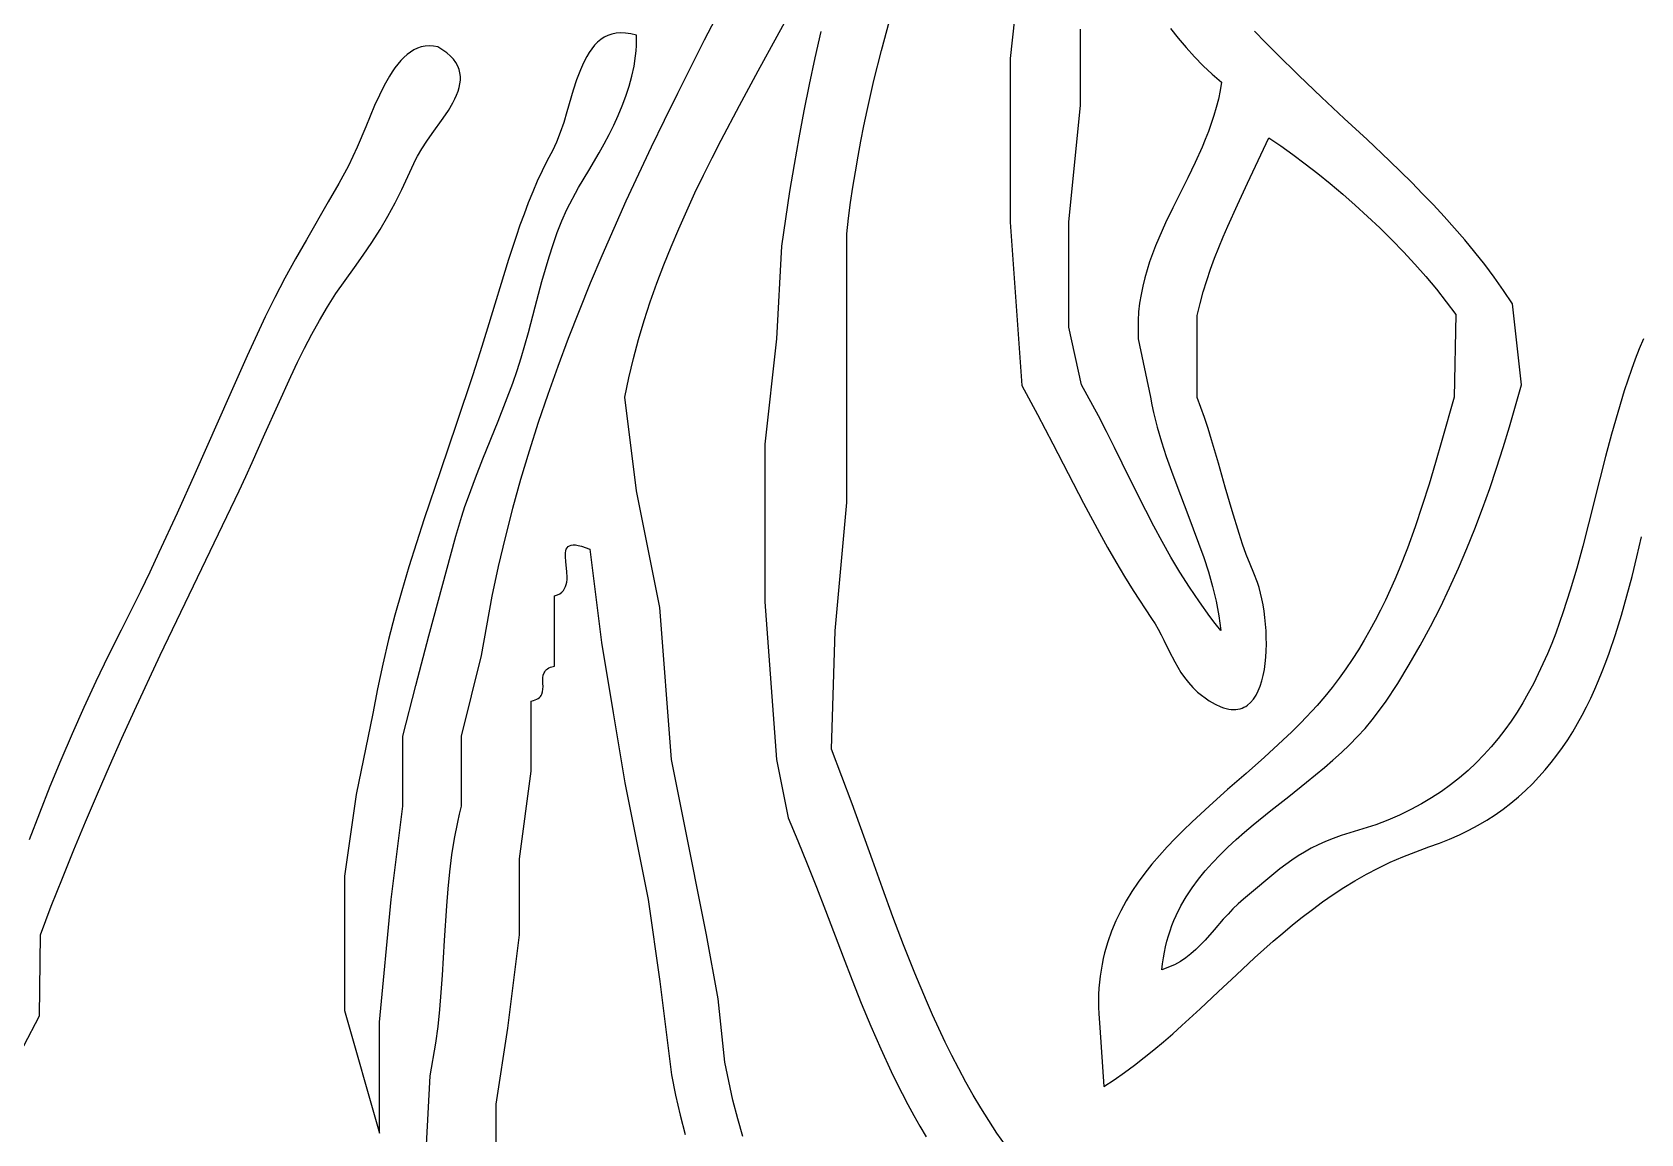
# Model space of a CAD drawing. Extents: x -38.8 to 24, y -17.1 to 3.4.
# Drawn here: x -36.294 to -34.917, y -0.209 to 0.734 of the extents above; entities that cross this region are included whole.
import ezdxf

# ---------------------------------------------------------------- set-up
doc = ezdxf.new("R2010")
doc.units = 0

msp = doc.modelspace()

# ---------------------------------------------------------------- linework, layer by layer
at = {"color": 7, "linetype": 'CONTINUOUS'}
for p, q in [((-35.445922, 0.810939), (-35.456435, 0.711447)), ((-35.694868, 0.772466), (-35.718357, 0.727041)), ((-35.655888, 0.730569), (-35.639691, 0.760177)), ((-35.800831, 0.731162), (-35.804006, 0.729592)), ((-35.797424, 0.732337), (-35.800831, 0.731162)), ((-35.793772, 0.733093), (-35.797424, 0.732337)), ((-35.789861, 0.733406), (-35.793772, 0.733093)), ((-35.785677, 0.733252), (-35.789861, 0.733406)), ((-35.781206, 0.732607), (-35.785677, 0.733252)), ((-35.776435, 0.731447), (-35.781206, 0.732607)), ((-35.776457, 0.722509), (-35.776435, 0.731447)), ((-35.776435, 0.731447), (-35.776435, 0.731447)), ((-35.672125, 0.700979), (-35.655888, 0.730569)), ((-35.618633, 0.734567), (-35.62377, 0.711998)), ((-35.566728, 0.718208), (-35.559936, 0.743562)), ((-35.396435, 0.671447), (-35.396435, 0.736447)), ((-35.319142, 0.737147), (-35.312571, 0.728877)), ((-35.237942, 0.725199), (-35.247292, 0.734953)), ((-35.969805, 0.71701), (-35.972665, 0.71488)), ((-35.966837, 0.718809), (-35.969805, 0.71701)), ((-35.963754, 0.720254), (-35.966837, 0.718809)), ((-35.960551, 0.721326), (-35.963754, 0.720254)), ((-35.957224, 0.722003), (-35.960551, 0.721326)), ((-35.953766, 0.722262), (-35.957224, 0.722003)), ((-35.950171, 0.722084), (-35.953766, 0.722262)), ((-35.946435, 0.721447), (-35.950171, 0.722084)), ((-35.938605, 0.716253), (-35.946435, 0.721447)), ((-35.946435, 0.721447), (-35.946435, 0.721447)), ((-35.935527, 0.713546), (-35.938605, 0.716253)), ((-35.816891, 0.716665), (-35.818966, 0.713232)), ((-35.814667, 0.719847), (-35.816891, 0.716665)), ((-35.81228, 0.722755), (-35.814667, 0.719847)), ((-35.809717, 0.725365), (-35.81228, 0.722755)), ((-35.806963, 0.727652), (-35.809717, 0.725365)), ((-35.804006, 0.729592), (-35.806963, 0.727652)), ((-35.777137, 0.713654), (-35.776718, 0.718071)), ((-35.776718, 0.718071), (-35.776457, 0.722509)), ((-35.718357, 0.727041), (-35.72994, 0.704251)), ((-35.573076, 0.692629), (-35.566728, 0.718208)), ((-35.312571, 0.728877), (-35.305797, 0.720758)), ((-35.305797, 0.720758), (-35.298762, 0.712866)), ((-35.228489, 0.715607), (-35.237942, 0.725199)), ((-35.983127, 0.70347), (-35.985525, 0.700002)), ((-35.980647, 0.706713), (-35.983127, 0.70347)), ((-35.97808, 0.70971), (-35.980647, 0.706713)), ((-35.975421, 0.71244), (-35.97808, 0.70971)), ((-35.972665, 0.71488), (-35.975421, 0.71244)), ((-35.932972, 0.71077), (-35.935527, 0.713546)), ((-35.930913, 0.707931), (-35.932972, 0.71077)), ((-35.929324, 0.705032), (-35.930913, 0.707931)), ((-35.928179, 0.702077), (-35.929324, 0.705032)), ((-35.822724, 0.705713), (-35.824435, 0.701675)), ((-35.820905, 0.709574), (-35.822724, 0.705713)), ((-35.818966, 0.713232), (-35.820905, 0.709574)), ((-35.780257, 0.696215), (-35.778421, 0.704888)), ((-35.778421, 0.704888), (-35.777137, 0.713654)), ((-35.72994, 0.704251), (-35.741386, 0.681399)), ((-35.62377, 0.711998), (-35.628621, 0.689321)), ((-35.456435, 0.711447), (-35.456435, 0.571447)), ((-35.298762, 0.712866), (-35.291407, 0.705276)), ((-35.291407, 0.705276), (-35.283675, 0.698066)), ((-35.209337, 0.696821), (-35.228489, 0.715607)), ((-35.987848, 0.696329), (-35.992289, 0.688458)), ((-35.985525, 0.700002), (-35.987848, 0.696329)), ((-35.928193, 0.686602), (-35.927513, 0.689777)), ((-35.927452, 0.69907), (-35.928179, 0.702077)), ((-35.927513, 0.689777), (-35.927145, 0.692916)), ((-35.927116, 0.696015), (-35.927452, 0.69907)), ((-35.927145, 0.692916), (-35.927116, 0.696015)), ((-35.827588, 0.69316), (-35.830476, 0.684223)), ((-35.824435, 0.701675), (-35.827588, 0.69316)), ((-35.782592, 0.687641), (-35.780257, 0.696215)), ((-35.688198, 0.671321), (-35.672125, 0.700979)), ((-35.628621, 0.689321), (-35.633193, 0.666533)), ((-35.578931, 0.666827), (-35.573076, 0.692629)), ((-35.283675, 0.698066), (-35.275508, 0.69131)), ((-35.275508, 0.69131), (-35.276755, 0.683957)), ((-35.189964, 0.67842), (-35.209337, 0.696821)), ((-35.996493, 0.680026), (-36.000504, 0.671205)), ((-35.992289, 0.688458), (-35.996493, 0.680026)), ((-35.933515, 0.673621), (-35.931847, 0.6769)), ((-35.931847, 0.6769), (-35.930387, 0.68016)), ((-35.930387, 0.68016), (-35.92916, 0.683395)), ((-35.92916, 0.683395), (-35.928193, 0.686602)), ((-35.830476, 0.684223), (-35.835896, 0.665853)), ((-35.788543, 0.670804), (-35.785371, 0.679169)), ((-35.785371, 0.679169), (-35.782592, 0.687641)), ((-35.741386, 0.681399), (-35.752676, 0.658478)), ((-35.278287, 0.676733), (-35.280082, 0.669629)), ((-35.276755, 0.683957), (-35.278287, 0.676733)), ((-35.170495, 0.660231), (-35.189964, 0.67842)), ((-36.004367, 0.662164), (-36.008124, 0.653073)), ((-36.000504, 0.671205), (-36.004367, 0.662164)), ((-35.941735, 0.660382), (-35.937368, 0.667018)), ((-35.937368, 0.667018), (-35.933515, 0.673621)), ((-35.835896, 0.665853), (-35.838648, 0.656805)), ((-35.79585, 0.654418), (-35.792054, 0.662553)), ((-35.792054, 0.662553), (-35.788543, 0.670804)), ((-35.703904, 0.641511), (-35.688198, 0.671321)), ((-35.633193, 0.666533), (-35.637494, 0.643632)), ((-35.581658, 0.653843), (-35.578931, 0.666827)), ((-35.406435, 0.571447), (-35.396435, 0.671447)), ((-35.282118, 0.662634), (-35.284373, 0.655739)), ((-35.280082, 0.669629), (-35.282118, 0.662634)), ((-36.008124, 0.653073), (-36.015499, 0.635422)), ((-35.951171, 0.647141), (-35.941735, 0.660382)), ((-35.841575, 0.648106), (-35.844787, 0.639947)), ((-35.838648, 0.656805), (-35.841575, 0.648106)), ((-35.799879, 0.646406), (-35.79585, 0.654418)), ((-35.752676, 0.658478), (-35.763787, 0.63548)), ((-35.584243, 0.640805), (-35.581658, 0.653843)), ((-35.286825, 0.648934), (-35.289451, 0.642209)), ((-35.284373, 0.655739), (-35.286825, 0.648934)), ((-35.151056, 0.642079), (-35.170495, 0.660231)), ((-36.015499, 0.635422), (-36.022983, 0.619616)), ((-35.963928, 0.627835), (-35.960142, 0.634154)), ((-35.960142, 0.634154), (-35.95582, 0.6406)), ((-35.95582, 0.6406), (-35.951171, 0.647141)), ((-35.844787, 0.639947), (-35.848394, 0.632523)), ((-35.808422, 0.630766), (-35.804087, 0.63852)), ((-35.804087, 0.63852), (-35.799879, 0.646406)), ((-35.763787, 0.63548), (-35.774698, 0.6124)), ((-35.711555, 0.626522), (-35.703904, 0.641511)), ((-35.637494, 0.643632), (-35.64153, 0.620617)), ((-35.586681, 0.627712), (-35.584243, 0.640805)), ((-35.29223, 0.635555), (-35.298156, 0.622417)), ((-35.289451, 0.642209), (-35.29223, 0.635555)), ((-35.253314, 0.604679), (-35.235009, 0.643589)), ((-35.235009, 0.643589), (-35.224819, 0.636632)), ((-35.224819, 0.636632), (-35.214426, 0.629197)), ((-35.131773, 0.62379), (-35.151056, 0.642079)), ((-35.977202, 0.599385), (-35.966967, 0.621674)), ((-35.966967, 0.621674), (-35.965554, 0.624733)), ((-35.965554, 0.624733), (-35.963928, 0.627835)), ((-35.852869, 0.624055), (-35.857153, 0.615326)), ((-35.848394, 0.632523), (-35.852869, 0.624055)), ((-35.817256, 0.615672), (-35.808422, 0.630766)), ((-35.719038, 0.611464), (-35.711555, 0.626522)), ((-35.64153, 0.620617), (-35.645307, 0.597485)), ((-35.588964, 0.614566), (-35.586681, 0.627712)), ((-35.298156, 0.622417), (-35.304426, 0.609443)), ((-35.214426, 0.629197), (-35.203878, 0.621316)), ((-35.203878, 0.621316), (-35.193224, 0.613018)), ((-35.112774, 0.60519), (-35.131773, 0.62379)), ((-36.022983, 0.619616), (-36.031294, 0.604365)), ((-35.861257, 0.606363), (-35.865193, 0.597192)), ((-35.857153, 0.615326), (-35.861257, 0.606363)), ((-35.825957, 0.601161), (-35.817256, 0.615672)), ((-35.774698, 0.6124), (-35.785389, 0.589229)), ((-35.726327, 0.596325), (-35.719038, 0.611464)), ((-35.591087, 0.601366), (-35.588964, 0.614566)), ((-35.304426, 0.609443), (-35.317287, 0.583671)), ((-35.193224, 0.613018), (-35.182514, 0.604337)), ((-36.031294, 0.604365), (-36.040174, 0.58868)), ((-35.983008, 0.58795), (-35.977202, 0.599385)), ((-35.865193, 0.597192), (-35.868975, 0.587841)), ((-35.835898, 0.582308), (-35.825957, 0.601161)), ((-35.733397, 0.581095), (-35.726327, 0.596325)), ((-35.645307, 0.597485), (-35.652115, 0.550864)), ((-35.593044, 0.588112), (-35.591087, 0.601366)), ((-35.262038, 0.586221), (-35.253314, 0.604679)), ((-35.182514, 0.604337), (-35.171797, 0.595302)), ((-35.171797, 0.595302), (-35.161121, 0.585946)), ((-35.10342, 0.59572), (-35.112774, 0.60519)), ((-35.094183, 0.586106), (-35.10342, 0.59572)), ((-36.040174, 0.58868), (-36.058838, 0.556359)), ((-35.989237, 0.576478), (-35.983008, 0.58795)), ((-35.868975, 0.587841), (-35.872614, 0.578335)), ((-35.840208, 0.572492), (-35.835898, 0.582308)), ((-35.785389, 0.589229), (-35.795839, 0.565961)), ((-35.740223, 0.565763), (-35.733397, 0.581095)), ((-35.594829, 0.574806), (-35.593044, 0.588112)), ((-35.317287, 0.583671), (-35.323523, 0.570716)), ((-35.270311, 0.568013), (-35.262038, 0.586221)), ((-35.161121, 0.585946), (-35.150538, 0.5763)), ((-35.085081, 0.576328), (-35.094183, 0.586106)), ((-36.002865, 0.55389), (-35.995865, 0.565086)), ((-35.995865, 0.565086), (-35.989237, 0.576478)), ((-35.876122, 0.568702), (-35.879512, 0.558969)), ((-35.872614, 0.578335), (-35.876122, 0.568702)), ((-35.844148, 0.56245), (-35.840208, 0.572492)), ((-35.795839, 0.565961), (-35.806026, 0.542587)), ((-35.746778, 0.550318), (-35.740223, 0.565763)), ((-35.596435, 0.561447), (-35.594829, 0.574806)), ((-35.456435, 0.571447), (-35.446435, 0.431447)), ((-35.406435, 0.481447), (-35.406435, 0.571447)), ((-35.323523, 0.570716), (-35.329393, 0.557611)), ((-35.274241, 0.558905), (-35.270311, 0.568013)), ((-35.150538, 0.5763), (-35.140094, 0.566394)), ((-35.140094, 0.566394), (-35.129841, 0.556261)), ((-35.076128, 0.566364), (-35.085081, 0.576328)), ((-35.06734, 0.556192), (-35.076128, 0.566364)), ((-36.058838, 0.556359), (-36.06822, 0.539899)), ((-36.010212, 0.543007), (-36.002865, 0.55389)), ((-35.879512, 0.558969), (-35.885987, 0.539305)), ((-35.851137, 0.54179), (-35.847773, 0.552208)), ((-35.847773, 0.552208), (-35.844148, 0.56245)), ((-35.652115, 0.550864), (-35.656435, 0.471447)), ((-35.596435, 0.446447), (-35.596435, 0.561447)), ((-35.332136, 0.550977), (-35.33472, 0.544276)), ((-35.329393, 0.557611), (-35.332136, 0.550977)), ((-35.278011, 0.549743), (-35.274241, 0.558905)), ((-35.129841, 0.556261), (-35.119827, 0.545931)), ((-35.058734, 0.545789), (-35.06734, 0.556192)), ((-36.06822, 0.539899), (-36.077366, 0.523356)), ((-36.017879, 0.532554), (-36.010212, 0.543007)), ((-35.885987, 0.539305), (-35.903851, 0.480665)), ((-35.854292, 0.531223), (-35.851137, 0.54179)), ((-35.806026, 0.542587), (-35.815929, 0.519102)), ((-35.753037, 0.534751), (-35.746778, 0.550318)), ((-35.337124, 0.537499), (-35.339326, 0.530634)), ((-35.33472, 0.544276), (-35.337124, 0.537499)), ((-35.285014, 0.531099), (-35.281607, 0.540487)), ((-35.281607, 0.540487), (-35.278011, 0.549743)), ((-35.119827, 0.545931), (-35.110101, 0.535437)), ((-35.050324, 0.535136), (-35.058734, 0.545789)), ((-36.077366, 0.523356), (-36.086077, 0.506818)), ((-36.033599, 0.510349), (-36.017879, 0.532554)), ((-35.857294, 0.520531), (-35.854292, 0.531223)), ((-35.758975, 0.51905), (-35.753037, 0.534751)), ((-35.341303, 0.523673), (-35.343034, 0.516606)), ((-35.339326, 0.530634), (-35.341303, 0.523673)), ((-35.288215, 0.52154), (-35.285014, 0.531099)), ((-35.110101, 0.535437), (-35.100712, 0.524808)), ((-35.100712, 0.524808), (-35.09171, 0.514078)), ((-35.042128, 0.524208), (-35.050324, 0.535136)), ((-35.034159, 0.512986), (-35.042128, 0.524208)), ((-36.040828, 0.498911), (-36.033599, 0.510349)), ((-35.863052, 0.498873), (-35.857294, 0.520531)), ((-35.815929, 0.519102), (-35.825527, 0.495497)), ((-35.764567, 0.503205), (-35.758975, 0.51905)), ((-35.343034, 0.516606), (-35.344495, 0.509422)), ((-35.293941, 0.501753), (-35.291196, 0.511771)), ((-35.291196, 0.511771), (-35.288215, 0.52154)), ((-35.09171, 0.514078), (-35.075064, 0.492435)), ((-35.026435, 0.501447), (-35.034159, 0.512986)), ((-36.086077, 0.506818), (-36.09415, 0.490374)), ((-36.047691, 0.487282), (-36.040828, 0.498911)), ((-35.86884, 0.477019), (-35.863052, 0.498873)), ((-35.769787, 0.487206), (-35.764567, 0.503205)), ((-35.345666, 0.502113), (-35.346524, 0.494667)), ((-35.344495, 0.509422), (-35.345666, 0.502113)), ((-35.296435, 0.491447), (-35.293941, 0.501753)), ((-35.018775, 0.432087), (-35.026435, 0.501447)), ((-36.09415, 0.490374), (-36.109525, 0.457059)), ((-36.05423, 0.475485), (-36.047691, 0.487282)), ((-35.825527, 0.495497), (-35.8348, 0.471766)), ((-35.774609, 0.471041), (-35.769787, 0.487206)), ((-35.346524, 0.494667), (-35.347046, 0.487076)), ((-35.347046, 0.487076), (-35.346995, 0.471418)), ((-35.296505, 0.421419), (-35.296435, 0.491447)), ((-35.075064, 0.492435), (-35.076435, 0.421447)), ((-36.060486, 0.463544), (-36.05423, 0.475485)), ((-35.903851, 0.480665), (-35.910174, 0.460257)), ((-35.87188, 0.466082), (-35.86884, 0.477019)), ((-35.8348, 0.471766), (-35.843725, 0.447902)), ((-35.779008, 0.4547), (-35.774609, 0.471041)), ((-35.656435, 0.471447), (-35.666435, 0.381447)), ((-35.39549, 0.431987), (-35.406435, 0.481447)), ((-35.346995, 0.471418), (-35.336435, 0.421447)), ((-34.914521, 0.471539), (-34.918084, 0.462877)), ((-36.109525, 0.457059), (-36.12461, 0.423484)), ((-36.066499, 0.451483), (-36.060486, 0.463544)), ((-35.910174, 0.460257), (-35.916739, 0.439876)), ((-35.878521, 0.444314), (-35.875089, 0.455172)), ((-35.875089, 0.455172), (-35.87188, 0.466082)), ((-35.782958, 0.438172), (-35.779008, 0.4547)), ((-34.918084, 0.462877), (-34.921485, 0.45409)), ((-36.072312, 0.439326), (-36.066499, 0.451483)), ((-35.882229, 0.433533), (-35.878521, 0.444314)), ((-35.843725, 0.447902), (-35.852283, 0.423896)), ((-35.596435, 0.331447), (-35.596435, 0.446447)), ((-34.924737, 0.445186), (-34.927851, 0.436173)), ((-34.921485, 0.45409), (-34.924737, 0.445186)), ((-36.083497, 0.414819), (-36.072312, 0.439326)), ((-35.916739, 0.439876), (-35.930367, 0.39915)), ((-35.894757, 0.40098), (-35.882229, 0.433533)), ((-35.786435, 0.421447), (-35.782958, 0.438172)), ((-35.446435, 0.431447), (-35.433002, 0.406641)), ((-35.381032, 0.405478), (-35.39549, 0.431987)), ((-35.029032, 0.396143), (-35.018775, 0.432087)), ((-34.930839, 0.427062), (-34.936489, 0.408579)), ((-34.927851, 0.436173), (-34.930839, 0.427062)), ((-36.12461, 0.423484), (-36.154523, 0.355944)), ((-36.094372, 0.390215), (-36.083497, 0.414819)), ((-35.852283, 0.423896), (-35.860451, 0.399743)), ((-35.776435, 0.341447), (-35.786435, 0.421447)), ((-35.336435, 0.421447), (-35.335218, 0.414991)), ((-35.335218, 0.414991), (-35.333843, 0.408572)), ((-35.290164, 0.404113), (-35.296505, 0.421419)), ((-35.076435, 0.421447), (-35.087016, 0.384342)), ((-35.907834, 0.368783), (-35.894757, 0.40098)), ((-35.860451, 0.399743), (-35.868209, 0.375434)), ((-35.433002, 0.406641), (-35.419856, 0.381476)), ((-35.374115, 0.39207), (-35.381032, 0.405478)), ((-35.333843, 0.408572), (-35.330665, 0.395832)), ((-35.287105, 0.394793), (-35.290164, 0.404113)), ((-34.936489, 0.408579), (-34.941782, 0.389807)), ((-36.105265, 0.365705), (-36.094372, 0.390215)), ((-35.930367, 0.39915), (-35.944276, 0.35839)), ((-35.367331, 0.378596), (-35.374115, 0.39207)), ((-35.330665, 0.395832), (-35.326992, 0.38321)), ((-35.284104, 0.38513), (-35.287105, 0.394793)), ((-35.034458, 0.37841), (-35.029032, 0.396143)), ((-34.941782, 0.389807), (-34.946818, 0.370819)), ((-35.868209, 0.375434), (-35.875536, 0.350964)), ((-35.666435, 0.381447), (-35.666435, 0.246447)), ((-35.419856, 0.381476), (-35.406791, 0.356115)), ((-35.353941, 0.35156), (-35.367331, 0.378596)), ((-35.326992, 0.38321), (-35.322918, 0.370687)), ((-35.278222, 0.365092), (-35.284104, 0.38513)), ((-35.087016, 0.384342), (-35.092409, 0.365766)), ((-35.040114, 0.360831), (-35.034458, 0.37841)), ((-36.110821, 0.353545), (-36.105265, 0.365705)), ((-35.944276, 0.35839), (-35.958009, 0.317498)), ((-35.914218, 0.352603), (-35.907834, 0.368783)), ((-35.322918, 0.370687), (-35.318533, 0.358247)), ((-35.318533, 0.358247), (-35.313929, 0.345871)), ((-35.272411, 0.344619), (-35.278222, 0.365092)), ((-35.092409, 0.365766), (-35.097977, 0.34723)), ((-35.046027, 0.343403), (-35.040114, 0.360831)), ((-34.946818, 0.370819), (-34.951693, 0.351684)), ((-36.154523, 0.355944), (-36.169656, 0.322174)), ((-36.116505, 0.341481), (-36.110821, 0.353545)), ((-35.920305, 0.336255), (-35.914218, 0.352603)), ((-35.875536, 0.350964), (-35.882411, 0.326323)), ((-35.406791, 0.356115), (-35.393602, 0.330721)), ((-35.340417, 0.32459), (-35.353941, 0.35156)), ((-35.313929, 0.345871), (-35.304433, 0.321242)), ((-35.266568, 0.324334), (-35.272411, 0.344619)), ((-35.097977, 0.34723), (-35.103801, 0.328773)), ((-34.951693, 0.351684), (-34.961351, 0.313265)), ((-36.183976, 0.200592), (-36.116505, 0.341481)), ((-35.923192, 0.32799), (-35.920305, 0.336255)), ((-35.766435, 0.291447), (-35.776435, 0.341447)), ((-35.606435, 0.221447), (-35.596435, 0.331447)), ((-35.393602, 0.330721), (-35.380084, 0.305459)), ((-35.052222, 0.326121), (-35.046027, 0.343403)), ((-36.169656, 0.322174), (-36.185109, 0.288536)), ((-35.958009, 0.317498), (-35.964665, 0.296973)), ((-35.928564, 0.311228), (-35.925951, 0.319652)), ((-35.925951, 0.319652), (-35.923192, 0.32799)), ((-35.882411, 0.326323), (-35.888812, 0.301506)), ((-35.333466, 0.311198), (-35.340417, 0.32459)), ((-35.304433, 0.321242), (-35.299725, 0.308952)), ((-35.260588, 0.304858), (-35.266568, 0.324334)), ((-35.103801, 0.328773), (-35.109961, 0.310438)), ((-35.058722, 0.308983), (-35.052222, 0.326121)), ((-35.931013, 0.302708), (-35.928564, 0.311228)), ((-35.380084, 0.305459), (-35.373137, 0.292928)), ((-35.326314, 0.297904), (-35.333466, 0.311198)), ((-35.299725, 0.308952), (-35.295165, 0.296656)), ((-35.257513, 0.295618), (-35.260588, 0.304858)), ((-35.109961, 0.310438), (-35.116538, 0.292265)), ((-35.065554, 0.291985), (-35.058722, 0.308983)), ((-34.961351, 0.313265), (-34.966329, 0.294123)), ((-35.964665, 0.296973), (-35.971106, 0.276379)), ((-35.954061, 0.217378), (-35.931013, 0.302708)), ((-35.888812, 0.301506), (-35.894719, 0.276505)), ((-35.837118, 0.288447), (-35.836871, 0.290019)), ((-35.836871, 0.290019), (-35.836447, 0.291418)), ((-35.836447, 0.291418), (-35.835817, 0.292623)), ((-35.835817, 0.292623), (-35.834954, 0.293615)), ((-35.834954, 0.293615), (-35.833833, 0.294373)), ((-35.833833, 0.294373), (-35.832424, 0.294877)), ((-35.832424, 0.294877), (-35.830702, 0.295107)), ((-35.830702, 0.295107), (-35.828639, 0.295043)), ((-35.828639, 0.295043), (-35.826208, 0.294665)), ((-35.826208, 0.294665), (-35.823382, 0.293953)), ((-35.823382, 0.293953), (-35.816435, 0.291447)), ((-35.816435, 0.291447), (-35.806435, 0.211447)), ((-35.756435, 0.241447), (-35.766435, 0.291447)), ((-35.373137, 0.292928), (-35.366031, 0.280492)), ((-35.318905, 0.284737), (-35.326314, 0.297904)), ((-35.295165, 0.296656), (-35.290846, 0.284336)), ((-35.254365, 0.286814), (-35.257513, 0.295618)), ((-35.116538, 0.292265), (-35.123611, 0.274294)), ((-35.072743, 0.275122), (-35.065554, 0.291985)), ((-34.966329, 0.294123), (-34.971537, 0.275121)), ((-34.920029, 0.285002), (-34.915987, 0.301939)), ((-36.185109, 0.288536), (-36.193004, 0.271796)), ((-35.971106, 0.276379), (-35.977273, 0.255704)), ((-35.894719, 0.276505), (-35.90011, 0.251313)), ((-35.837185, 0.284861), (-35.837118, 0.288447)), ((-35.836866, 0.280822), (-35.837185, 0.284861)), ((-35.835935, 0.272026), (-35.836866, 0.280822)), ((-35.366031, 0.280492), (-35.358739, 0.26817)), ((-35.311185, 0.271722), (-35.318905, 0.284737)), ((-35.290846, 0.284336), (-35.286858, 0.271973)), ((-35.25113, 0.278523), (-35.254365, 0.286814)), ((-35.247795, 0.270822), (-35.25113, 0.278523)), ((-34.924222, 0.268141), (-34.920029, 0.285002)), ((-36.193004, 0.271796), (-36.201036, 0.255125)), ((-35.836462, 0.261339), (-35.836062, 0.263342)), ((-35.836062, 0.263342), (-35.835836, 0.265432)), ((-35.835758, 0.267589), (-35.835935, 0.272026)), ((-35.835836, 0.265432), (-35.835758, 0.267589)), ((-35.358739, 0.26817), (-35.351237, 0.255983)), ((-35.303097, 0.258889), (-35.311185, 0.271722)), ((-35.286858, 0.271973), (-35.283295, 0.259551)), ((-35.24477, 0.263049), (-35.247795, 0.270822)), ((-35.243409, 0.258632), (-35.24477, 0.263049)), ((-35.127359, 0.265397), (-35.131261, 0.256567)), ((-35.123611, 0.274294), (-35.127359, 0.265397)), ((-35.080313, 0.258392), (-35.072743, 0.275122)), ((-34.971537, 0.275121), (-34.977072, 0.256331)), ((-34.92863, 0.251409), (-34.924222, 0.268141)), ((-36.201036, 0.255125), (-36.21759, 0.222041)), ((-35.977273, 0.255704), (-35.983109, 0.234936)), ((-35.90011, 0.251313), (-35.909261, 0.200327)), ((-35.846435, 0.251447), (-35.844052, 0.252277)), ((-35.846435, 0.191447), (-35.846435, 0.251447)), ((-35.844052, 0.252277), (-35.842034, 0.253335)), ((-35.842034, 0.253335), (-35.840353, 0.254601)), ((-35.840353, 0.254601), (-35.838983, 0.256054)), ((-35.838983, 0.256054), (-35.837896, 0.257675)), ((-35.837896, 0.257675), (-35.837064, 0.259443)), ((-35.837064, 0.259443), (-35.836462, 0.261339)), ((-35.351237, 0.255983), (-35.335498, 0.232095)), ((-35.294585, 0.246263), (-35.303097, 0.258889)), ((-35.283295, 0.259551), (-35.280248, 0.247051)), ((-35.242159, 0.253915), (-35.243409, 0.258632)), ((-35.24103, 0.248937), (-35.242159, 0.253915)), ((-35.240029, 0.243739), (-35.24103, 0.248937)), ((-35.131261, 0.256567), (-35.135328, 0.247807)), ((-35.088289, 0.24179), (-35.080313, 0.258392)), ((-34.977072, 0.256331), (-34.983031, 0.237825)), ((-34.933316, 0.234857), (-34.92863, 0.251409)), ((-35.983109, 0.234936), (-35.988558, 0.214063)), ((-35.746435, 0.111447), (-35.756435, 0.241447)), ((-35.666435, 0.246447), (-35.656435, 0.111447)), ((-35.285595, 0.233873), (-35.294585, 0.246263)), ((-35.280248, 0.247051), (-35.278947, 0.240766)), ((-35.278947, 0.240766), (-35.277809, 0.234455)), ((-35.277809, 0.234455), (-35.276069, 0.221746)), ((-35.239164, 0.23836), (-35.240029, 0.243739)), ((-35.238444, 0.23284), (-35.239164, 0.23836)), ((-35.139569, 0.239123), (-35.143994, 0.230521)), ((-35.135328, 0.247807), (-35.139569, 0.239123)), ((-35.096697, 0.225314), (-35.088289, 0.24179)), ((-34.983031, 0.237825), (-34.9862, 0.228701)), ((-34.938345, 0.218537), (-34.933316, 0.234857)), ((-36.21759, 0.222041), (-36.228622, 0.200131)), ((-35.60953, 0.120216), (-35.606435, 0.221447)), ((-35.335498, 0.232095), (-35.332519, 0.22754)), ((-35.332519, 0.22754), (-35.329797, 0.222923)), ((-35.329797, 0.222923), (-35.327275, 0.218262)), ((-35.280902, 0.227775), (-35.285595, 0.233873)), ((-35.276069, 0.221746), (-35.280902, 0.227775)), ((-35.237878, 0.22722), (-35.238444, 0.23284)), ((-35.237473, 0.221538), (-35.237878, 0.22722)), ((-35.237239, 0.215835), (-35.237473, 0.221538)), ((-35.148614, 0.222006), (-35.153439, 0.213581)), ((-35.143994, 0.230521), (-35.148614, 0.222006)), ((-35.105562, 0.208959), (-35.096697, 0.225314)), ((-34.9862, 0.228701), (-34.989512, 0.219674)), ((-35.988558, 0.214063), (-35.993561, 0.193072)), ((-35.965282, 0.174652), (-35.954061, 0.217378)), ((-35.806435, 0.211447), (-35.796435, 0.151447)), ((-35.327275, 0.218262), (-35.324894, 0.213574)), ((-35.324894, 0.213574), (-35.320324, 0.204189)), ((-35.237312, 0.204524), (-35.237182, 0.21015)), ((-35.237182, 0.21015), (-35.237239, 0.215835)), ((-35.153439, 0.213581), (-35.158478, 0.205254)), ((-35.114908, 0.192722), (-35.105562, 0.208959)), ((-34.992979, 0.210753), (-34.996612, 0.201949)), ((-34.989512, 0.219674), (-34.992979, 0.210753)), ((-34.943779, 0.202499), (-34.938345, 0.218537)), ((-36.228622, 0.200131), (-36.239273, 0.17806)), ((-36.205981, 0.153328), (-36.183976, 0.200592)), ((-35.993561, 0.193072), (-35.998062, 0.171952)), ((-35.909261, 0.200327), (-35.926435, 0.131447)), ((-35.320324, 0.204189), (-35.315624, 0.19491)), ((-35.315624, 0.19491), (-35.313081, 0.190356)), ((-35.238903, 0.188394), (-35.238164, 0.193606)), ((-35.238164, 0.193606), (-35.237636, 0.198996)), ((-35.237636, 0.198996), (-35.237312, 0.204524)), ((-35.163741, 0.197028), (-35.169239, 0.188909)), ((-35.158478, 0.205254), (-35.163741, 0.197028)), ((-35.000425, 0.193268), (-35.00443, 0.184722)), ((-34.996612, 0.201949), (-35.000425, 0.193268)), ((-34.949683, 0.186796), (-34.946668, 0.194603)), ((-34.946668, 0.194603), (-34.943779, 0.202499)), ((-35.856506, 0.178869), (-35.85645, 0.181239)), ((-35.85645, 0.181239), (-35.856144, 0.183505)), ((-35.856144, 0.183505), (-35.85546, 0.185614)), ((-35.85546, 0.185614), (-35.854937, 0.186594)), ((-35.854937, 0.186594), (-35.854272, 0.187515)), ((-35.854272, 0.187515), (-35.853451, 0.188371)), ((-35.853451, 0.188371), (-35.852457, 0.189156)), ((-35.852457, 0.189156), (-35.851273, 0.189862)), ((-35.851273, 0.189862), (-35.849886, 0.190484)), ((-35.849886, 0.190484), (-35.846435, 0.191447)), ((-35.313081, 0.190356), (-35.310332, 0.185882)), ((-35.310332, 0.185882), (-35.307319, 0.181505)), ((-35.307319, 0.181505), (-35.303984, 0.177244)), ((-35.241049, 0.178664), (-35.239862, 0.1834)), ((-35.239862, 0.1834), (-35.238903, 0.188394)), ((-35.174982, 0.180901), (-35.180979, 0.173011)), ((-35.169239, 0.188909), (-35.174982, 0.180901)), ((-35.124761, 0.176598), (-35.114908, 0.192722)), ((-35.00443, 0.184722), (-35.008638, 0.176317)), ((-34.95612, 0.171479), (-34.952831, 0.179086)), ((-34.952831, 0.179086), (-34.949683, 0.186796)), ((-36.239273, 0.17806), (-36.249563, 0.155838)), ((-35.998062, 0.171952), (-36.002004, 0.150691)), ((-35.976435, 0.131447), (-35.965282, 0.174652)), ((-35.859419, 0.164523), (-35.858598, 0.165379)), ((-35.858598, 0.165379), (-35.857933, 0.1663)), ((-35.857933, 0.1663), (-35.85741, 0.16728)), ((-35.85741, 0.16728), (-35.856726, 0.169389)), ((-35.856726, 0.169389), (-35.85642, 0.171655)), ((-35.856435, 0.176447), (-35.856506, 0.178869)), ((-35.856364, 0.174025), (-35.856435, 0.176447)), ((-35.85642, 0.171655), (-35.856364, 0.174025)), ((-35.303984, 0.177244), (-35.300268, 0.173117)), ((-35.300268, 0.173117), (-35.296115, 0.169141)), ((-35.296115, 0.169141), (-35.286264, 0.161714)), ((-35.248244, 0.16309), (-35.246062, 0.166398)), ((-35.246062, 0.166398), (-35.244141, 0.170123)), ((-35.244141, 0.170123), (-35.242473, 0.174224)), ((-35.242473, 0.174224), (-35.241049, 0.178664)), ((-35.187241, 0.165243), (-35.193778, 0.157602)), ((-35.180979, 0.173011), (-35.187241, 0.165243)), ((-35.135146, 0.160586), (-35.124761, 0.176598)), ((-35.013062, 0.168064), (-35.017714, 0.159971)), ((-35.008638, 0.176317), (-35.013062, 0.168064)), ((-34.959559, 0.163982), (-34.95612, 0.171479)), ((-36.249563, 0.155838), (-36.259512, 0.133472)), ((-36.216784, 0.129612), (-36.205981, 0.153328)), ((-35.866435, 0.161447), (-35.864592, 0.16188)), ((-35.866435, 0.101447), (-35.866435, 0.161447)), ((-35.864592, 0.16188), (-35.862984, 0.16241)), ((-35.862984, 0.16241), (-35.861597, 0.163032)), ((-35.861597, 0.163032), (-35.860413, 0.163738)), ((-35.860413, 0.163738), (-35.859419, 0.164523)), ((-35.286264, 0.161714), (-35.281012, 0.15866)), ((-35.281012, 0.15866), (-35.276105, 0.156422)), ((-35.276105, 0.156422), (-35.273777, 0.155596)), ((-35.273777, 0.155596), (-35.271533, 0.154959)), ((-35.271533, 0.154959), (-35.269371, 0.154506)), ((-35.269371, 0.154506), (-35.267289, 0.154232)), ((-35.267289, 0.154232), (-35.265288, 0.154132)), ((-35.265288, 0.154132), (-35.263365, 0.154201)), ((-35.263365, 0.154201), (-35.26152, 0.154434)), ((-35.26152, 0.154434), (-35.259752, 0.154826)), ((-35.259752, 0.154826), (-35.258059, 0.155372)), ((-35.258059, 0.155372), (-35.256441, 0.156068)), ((-35.256441, 0.156068), (-35.254897, 0.156907)), ((-35.254897, 0.156907), (-35.253425, 0.157885)), ((-35.253425, 0.157885), (-35.250696, 0.160239)), ((-35.250696, 0.160239), (-35.248244, 0.16309)), ((-35.193778, 0.157602), (-35.207717, 0.142723)), ((-35.1465, 0.145284), (-35.135146, 0.160586)), ((-35.022606, 0.152047), (-35.02775, 0.144301)), ((-35.017714, 0.159971), (-35.022606, 0.152047)), ((-34.966915, 0.14934), (-34.963154, 0.1566)), ((-34.963154, 0.1566), (-34.959559, 0.163982)), ((-36.002004, 0.150691), (-36.016435, 0.081447)), ((-35.796435, 0.151447), (-35.786435, 0.091447)), ((-35.207717, 0.142723), (-35.215317, 0.13523)), ((-35.159206, 0.130961), (-35.152701, 0.138012)), ((-35.152701, 0.138012), (-35.1465, 0.145284)), ((-35.02775, 0.144301), (-35.033159, 0.136742)), ((-34.974964, 0.135214), (-34.970849, 0.14221)), ((-34.970849, 0.14221), (-34.966915, 0.14934)), ((-36.259512, 0.133472), (-36.269138, 0.110971)), ((-36.227421, 0.105831), (-36.216784, 0.129612)), ((-35.976435, 0.071447), (-35.976435, 0.131447)), ((-35.926435, 0.131447), (-35.926435, 0.071447)), ((-35.223034, 0.127874), (-35.238717, 0.113502)), ((-35.215317, 0.13523), (-35.223034, 0.127874)), ((-35.172993, 0.117433), (-35.165982, 0.124109)), ((-35.165982, 0.124109), (-35.159206, 0.130961)), ((-35.038845, 0.12938), (-35.04482, 0.122222)), ((-35.033159, 0.136742), (-35.038845, 0.12938)), ((-34.983768, 0.121653), (-34.979267, 0.12836)), ((-34.979267, 0.12836), (-34.974964, 0.135214)), ((-36.269138, 0.110971), (-36.27846, 0.088342)), ((-35.736435, 0.061447), (-35.746435, 0.111447)), ((-35.656435, 0.111447), (-35.646435, 0.061447)), ((-35.591746, 0.073392), (-35.60953, 0.120216)), ((-35.238717, 0.113502), (-35.254557, 0.099463)), ((-35.187587, 0.104521), (-35.180206, 0.110911)), ((-35.180206, 0.110911), (-35.172993, 0.117433)), ((-35.051096, 0.115278), (-35.057685, 0.108556)), ((-35.04482, 0.122222), (-35.051096, 0.115278)), ((-34.993392, 0.10871), (-34.988474, 0.115101)), ((-34.988474, 0.115101), (-34.983768, 0.121653)), ((-36.23787, 0.08198), (-36.227421, 0.105831)), ((-35.876435, 0.026447), (-35.866435, 0.101447)), ((-35.254557, 0.099463), (-35.270345, 0.085614)), ((-35.202717, 0.092041), (-35.187587, 0.104521)), ((-35.0646, 0.102067), (-35.071852, 0.095818)), ((-35.057685, 0.108556), (-35.0646, 0.102067)), ((-35.009505, 0.090567), (-35.0039, 0.096437)), ((-35.0039, 0.096437), (-34.998532, 0.102487)), ((-34.998532, 0.102487), (-34.993392, 0.10871)), ((-36.27846, 0.088342), (-36.287497, 0.065593)), ((-35.786435, 0.091447), (-35.766435, -0.008553)), ((-35.270345, 0.085614), (-35.285873, 0.071811)), ((-35.21811, 0.079814), (-35.202717, 0.092041)), ((-35.087419, 0.084078), (-35.095757, 0.078604)), ((-35.079454, 0.089818), (-35.087419, 0.084078)), ((-35.071852, 0.095818), (-35.079454, 0.089818)), ((-35.021457, 0.079394), (-35.015354, 0.084884)), ((-35.015354, 0.084884), (-35.009505, 0.090567)), ((-36.248106, 0.058052), (-36.23787, 0.08198)), ((-36.016435, 0.081447), (-36.026435, 0.011447)), ((-35.986435, -0.008553), (-35.976435, 0.071447)), ((-35.926435, 0.071447), (-35.928143, 0.064674)), ((-35.574455, 0.025385), (-35.591746, 0.073392)), ((-35.285873, 0.071811), (-35.300932, 0.057912)), ((-35.233493, 0.067657), (-35.21811, 0.079814)), ((-35.104482, 0.073407), (-35.113606, 0.068496)), ((-35.095757, 0.078604), (-35.104482, 0.073407)), ((-35.041359, 0.064145), (-35.034451, 0.069018)), ((-35.034451, 0.069018), (-35.027819, 0.074103)), ((-35.027819, 0.074103), (-35.021457, 0.079394)), ((-36.287497, 0.065593), (-36.296269, 0.042734)), ((-36.258104, 0.03404), (-36.248106, 0.058052)), ((-35.929701, 0.05782), (-35.932405, 0.043893)), ((-35.928143, 0.064674), (-35.929701, 0.05782)), ((-35.716435, -0.038553), (-35.736435, 0.061447)), ((-35.646435, 0.061447), (-35.638145, 0.041779)), ((-35.300932, 0.057912), (-35.30822, 0.050882)), ((-35.255955, 0.049156), (-35.248595, 0.055389)), ((-35.248595, 0.055389), (-35.233493, 0.067657)), ((-35.14349, 0.055562), (-35.16563, 0.04853)), ((-35.133098, 0.059564), (-35.14349, 0.055562)), ((-35.12314, 0.063878), (-35.133098, 0.059564)), ((-35.113606, 0.068496), (-35.12314, 0.063878)), ((-35.056036, 0.055063), (-35.048551, 0.059492)), ((-35.048551, 0.059492), (-35.041359, 0.064145)), ((-35.932405, 0.043893), (-35.934624, 0.029707)), ((-35.638145, 0.041779), (-35.630148, 0.021992)), ((-35.315313, 0.043774), (-35.322184, 0.03657)), ((-35.30822, 0.050882), (-35.315313, 0.043774)), ((-35.270123, 0.036381), (-35.263142, 0.042828)), ((-35.263142, 0.042828), (-35.255955, 0.049156)), ((-35.180025, 0.043887), (-35.186628, 0.041255)), ((-35.17304, 0.046315), (-35.180025, 0.043887)), ((-35.16563, 0.04853), (-35.17304, 0.046315)), ((-35.089059, 0.03973), (-35.080325, 0.043193)), ((-35.080325, 0.043193), (-35.071915, 0.046907)), ((-35.071915, 0.046907), (-35.063821, 0.050866)), ((-35.063821, 0.050866), (-35.056036, 0.055063)), ((-36.267841, 0.00994), (-36.258104, 0.03404)), ((-35.934624, 0.029707), (-35.936431, 0.015305)), ((-35.328808, 0.029253), (-35.335158, 0.021804)), ((-35.322184, 0.03657), (-35.328808, 0.029253)), ((-35.283329, 0.02304), (-35.276863, 0.029793)), ((-35.276863, 0.029793), (-35.270123, 0.036381)), ((-35.210055, 0.028835), (-35.215375, 0.025294)), ((-35.204562, 0.032209), (-35.210055, 0.028835)), ((-35.198854, 0.035409), (-35.204562, 0.032209)), ((-35.19289, 0.038427), (-35.198854, 0.035409)), ((-35.186628, 0.041255), (-35.19289, 0.038427)), ((-35.131199, 0.02343), (-35.120526, 0.028123)), ((-35.120526, 0.028123), (-35.098125, 0.036523)), ((-35.098125, 0.036523), (-35.089059, 0.03973)), ((-35.936431, 0.015305), (-35.937902, 0.000727)), ((-35.876435, -0.038553), (-35.876435, 0.026447)), ((-35.630148, 0.021992), (-35.622367, 0.00212)), ((-35.565748, 0.001152), (-35.574455, 0.025385)), ((-35.341208, 0.014206), (-35.346933, 0.006441)), ((-35.335158, 0.021804), (-35.341208, 0.014206)), ((-35.2953, 0.008954), (-35.289486, 0.016102)), ((-35.289486, 0.016102), (-35.283329, 0.02304)), ((-35.225668, 0.017742), (-35.25678, -0.008141)), ((-35.220566, 0.021594), (-35.225668, 0.017742)), ((-35.215375, 0.025294), (-35.220566, 0.021594)), ((-35.151588, 0.013151), (-35.141547, 0.018433)), ((-35.141547, 0.018433), (-35.131199, 0.02343)), ((-36.277293, -0.014256), (-36.267841, 0.00994)), ((-36.026435, 0.011447), (-36.026435, -0.103553)), ((-35.937902, 0.000727), (-35.939112, -0.013984)), ((-35.622367, 0.00212), (-35.614721, -0.017799)), ((-35.556869, -0.023119), (-35.565748, 0.001152)), ((-35.346933, 0.006441), (-35.352305, -0.00151)), ((-35.305763, -0.006061), (-35.300737, 0.001574)), ((-35.300737, 0.001574), (-35.2953, 0.008954)), ((-35.18006, -0.004216), (-35.170825, 0.001808)), ((-35.170825, 0.001808), (-35.161341, 0.007603)), ((-35.161341, 0.007603), (-35.151588, 0.013151)), ((-35.996435, -0.113553), (-35.986435, -0.008553)), ((-35.766435, -0.008553), (-35.756435, -0.078553)), ((-35.357299, -0.009663), (-35.361889, -0.018037)), ((-35.352305, -0.00151), (-35.357299, -0.009663)), ((-35.310345, -0.013973), (-35.305763, -0.006061)), ((-35.261425, -0.012249), (-35.265829, -0.016521)), ((-35.25678, -0.008141), (-35.261425, -0.012249)), ((-35.197857, -0.016874), (-35.189064, -0.01045)), ((-35.189064, -0.01045), (-35.18006, -0.004216)), ((-36.286435, -0.038553), (-36.277293, -0.014256)), ((-35.939112, -0.013984), (-35.941047, -0.043638)), ((-35.614721, -0.017799), (-35.59952, -0.057634)), ((-35.54772, -0.047341), (-35.556869, -0.023119)), ((-35.366049, -0.02665), (-35.369753, -0.03552)), ((-35.361889, -0.018037), (-35.366049, -0.02665)), ((-35.318036, -0.03072), (-35.316308, -0.026411)), ((-35.316308, -0.026411), (-35.314447, -0.022185)), ((-35.314447, -0.022185), (-35.310345, -0.013973)), ((-35.274088, -0.025381), (-35.281905, -0.034362)), ((-35.270036, -0.020914), (-35.274088, -0.025381)), ((-35.265829, -0.016521), (-35.270036, -0.020914)), ((-35.214885, -0.030221), (-35.206458, -0.023471)), ((-35.206458, -0.023471), (-35.197857, -0.016874)), ((-36.28742, -0.107996), (-36.286435, -0.038553)), ((-35.886435, -0.118553), (-35.876435, -0.038553)), ((-35.706435, -0.093553), (-35.716435, -0.038553)), ((-35.369753, -0.03552), (-35.372974, -0.044664)), ((-35.322384, -0.044177), (-35.321079, -0.0396)), ((-35.321079, -0.0396), (-35.319628, -0.035116)), ((-35.319628, -0.035116), (-35.318036, -0.03072)), ((-35.281905, -0.034362), (-35.28963, -0.043106)), ((-35.231297, -0.044107), (-35.223158, -0.037106)), ((-35.223158, -0.037106), (-35.214885, -0.030221)), ((-35.941047, -0.043638), (-35.942838, -0.073325)), ((-35.538201, -0.071429), (-35.54772, -0.047341)), ((-35.375687, -0.054101), (-35.376845, -0.058935)), ((-35.372974, -0.044664), (-35.375687, -0.054101)), ((-35.325386, -0.058488), (-35.324542, -0.053618)), ((-35.324542, -0.053618), (-35.32354, -0.048849)), ((-35.32354, -0.048849), (-35.322384, -0.044177)), ((-35.301807, -0.054992), (-35.306198, -0.058448)), ((-35.297611, -0.051254), (-35.301807, -0.054992)), ((-35.293567, -0.047277), (-35.297611, -0.051254)), ((-35.28963, -0.043106), (-35.293567, -0.047277)), ((-35.247244, -0.058382), (-35.231297, -0.044107)), ((-35.59952, -0.057634), (-35.591806, -0.077477)), ((-35.378746, -0.068843), (-35.379484, -0.073923)), ((-35.377866, -0.063848), (-35.378746, -0.068843)), ((-35.376845, -0.058935), (-35.377866, -0.063848)), ((-35.326583, -0.068541), (-35.326068, -0.063461)), ((-35.315739, -0.06433), (-35.326583, -0.068541)), ((-35.326068, -0.063461), (-35.325386, -0.058488)), ((-35.310827, -0.061575), (-35.315739, -0.06433)), ((-35.306198, -0.058448), (-35.310827, -0.061575)), ((-35.26288, -0.072895), (-35.247244, -0.058382)), ((-35.942838, -0.073325), (-35.943866, -0.088076)), ((-35.756435, -0.078553), (-35.746435, -0.158553)), ((-35.591806, -0.077477), (-35.583911, -0.097224)), ((-35.528215, -0.095298), (-35.538201, -0.071429)), ((-35.380074, -0.07909), (-35.380515, -0.084345)), ((-35.379484, -0.073923), (-35.380074, -0.07909)), ((-35.278357, -0.087497), (-35.26288, -0.072895)), ((-35.943866, -0.088076), (-35.945082, -0.102709)), ((-35.700884, -0.147523), (-35.706435, -0.093553)), ((-35.523016, -0.107123), (-35.528215, -0.095298)), ((-35.380802, -0.089691), (-35.380933, -0.09513)), ((-35.380933, -0.09513), (-35.380904, -0.100665)), ((-35.380515, -0.084345), (-35.380802, -0.089691)), ((-35.293828, -0.102036), (-35.278357, -0.087497)), ((-36.300699, -0.133647), (-36.28742, -0.107996)), ((-36.026435, -0.103553), (-35.996435, -0.208553)), ((-35.945082, -0.102709), (-35.946563, -0.117184)), ((-35.583911, -0.097224), (-35.575756, -0.116836)), ((-35.517663, -0.11886), (-35.523016, -0.107123)), ((-35.380904, -0.100665), (-35.380713, -0.106297)), ((-35.380713, -0.106297), (-35.379827, -0.117865)), ((-35.309446, -0.116364), (-35.293828, -0.102036)), ((-35.996435, -0.208553), (-35.996435, -0.113553)), ((-35.946563, -0.117184), (-35.948381, -0.131457)), ((-35.896435, -0.183553), (-35.886435, -0.118553)), ((-35.575756, -0.116836), (-35.567262, -0.136278)), ((-35.512144, -0.1305), (-35.517663, -0.11886)), ((-35.379827, -0.117865), (-35.376435, -0.168553)), ((-35.325363, -0.13033), (-35.317358, -0.123402)), ((-35.317358, -0.123402), (-35.309446, -0.116364)), ((-35.948381, -0.131457), (-35.953334, -0.159235)), ((-35.567262, -0.136278), (-35.55835, -0.155513)), ((-35.506446, -0.142031), (-35.512144, -0.1305)), ((-35.341732, -0.143783), (-35.333481, -0.13713)), ((-35.333481, -0.13713), (-35.325363, -0.13033)), ((-35.693826, -0.180301), (-35.700884, -0.147523)), ((-35.500558, -0.153442), (-35.506446, -0.142031)), ((-35.358705, -0.156574), (-35.350133, -0.150271)), ((-35.350133, -0.150271), (-35.341732, -0.143783)), ((-35.953334, -0.159235), (-35.956435, -0.218553)), ((-35.746435, -0.158553), (-35.74289, -0.175988)), ((-35.55835, -0.155513), (-35.553712, -0.165043)), ((-35.553712, -0.165043), (-35.548939, -0.174506)), ((-35.494467, -0.164724), (-35.500558, -0.153442)), ((-35.48816, -0.175864), (-35.494467, -0.164724)), ((-35.376435, -0.168553), (-35.367466, -0.162675)), ((-35.367466, -0.162675), (-35.358705, -0.156574)), ((-35.74289, -0.175988), (-35.738932, -0.192948)), ((-35.548939, -0.174506), (-35.544023, -0.183901)), ((-35.481626, -0.186852), (-35.48816, -0.175864)), ((-35.896435, -0.238553), (-35.896435, -0.183553)), ((-35.689707, -0.196033), (-35.693826, -0.180301)), ((-35.544023, -0.183901), (-35.538953, -0.193221)), ((-35.474852, -0.197678), (-35.481626, -0.186852)), ((-35.738932, -0.192948), (-35.734573, -0.209446)), ((-35.685208, -0.211341), (-35.689707, -0.196033)), ((-35.538953, -0.193221), (-35.533718, -0.202462)), ((-35.533718, -0.202462), (-35.52831, -0.211619)), ((-35.467826, -0.208331), (-35.474852, -0.197678)), ((-35.460535, -0.2188), (-35.467826, -0.208331))]:
    msp.add_line(p, q, dxfattribs=at)

doc.saveas('drawing.dxf')
